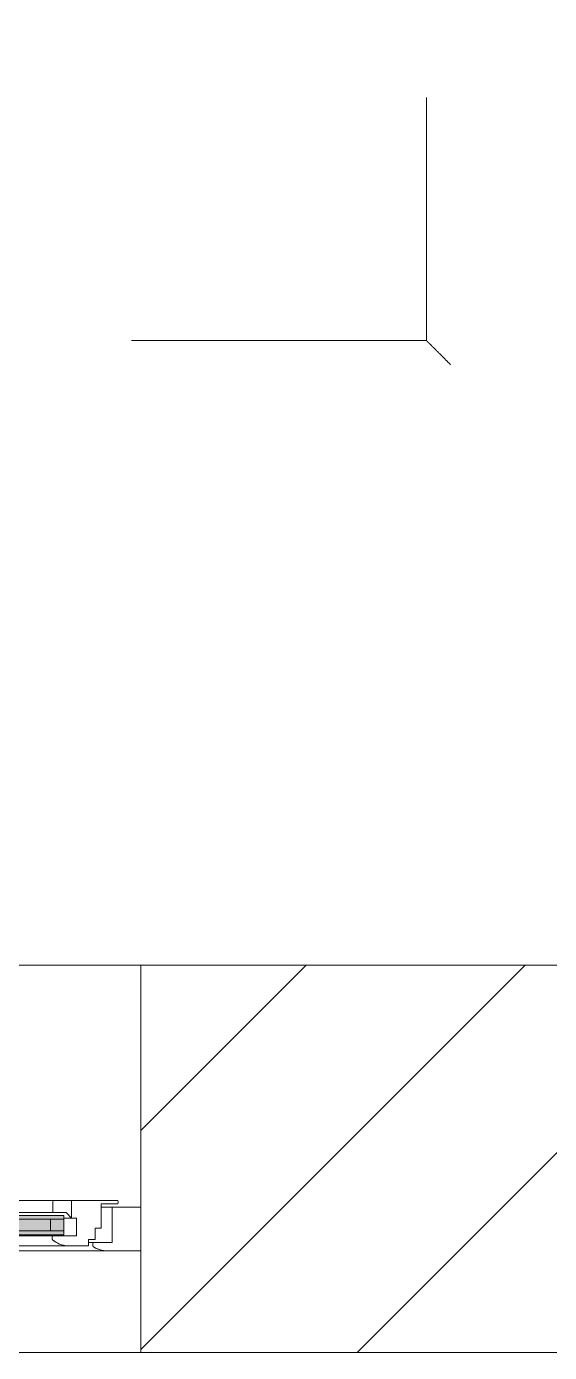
# Model space of a CAD drawing. Header units: millimetres. Extents: x 1680 to 166026, y 35966 to 91121.
# Drawn here: x 130892 to 131432, y 45245 to 46614 of the extents above; entities that cross this region are included whole.
import ezdxf

# ---------------------------------------------------------------- set-up
doc = ezdxf.new("R2010")
doc.units = ezdxf.units.MM
doc.linetypes.add('IMPORT-ACAD_ISO03W100', pattern=[762, 304.8, -457.2])
doc.layers.add('A-GENM', color=13, linetype='Continuous', lineweight=18)
doc.layers.add('A-GLAZ', color=151, linetype='Continuous', lineweight=18)

# ---------------------------------------------------------------- blocks, each defined once
blk = doc.blocks.new('plan')
at = {"layer": 'A-GLAZ', "lineweight": 20, "true_color": 0x939598}
h = blk.add_hatch(color=252, dxfattribs=at)
h.paths.add_polyline_path([(501912.6, -213590.7), (501912.6, -213586.7), (501550.3, -213586.7), (501550.3, -213590.7), (501898.6, -213590.7)], flags=0)
h.paths.add_polyline_path([(501898.6, -213574.7), (501912.6, -213574.7), (501912.6, -213570.7), (501550.3, -213570.7), (501550.3, -213574.7), (501806.5, -213574.7)], flags=0)
h = blk.add_hatch(color=252, dxfattribs=at)
h.paths.add_polyline_path([(501912.6, -213586.7), (501912.6, -213574.7), (501898.6, -213574.7), (501898.6, -213586.7)], flags=0)
h.paths.add_polyline_path([(501550.3, -213586.7), (501564.3, -213586.7), (501564.3, -213574.7), (501550.3, -213574.7)], flags=0)
blk.add_hatch(color=252, dxfattribs=at).paths.add_polyline_path([(501564.3, -213586.7), (501898.6, -213586.7), (501898.6, -213574.7), (501564.3, -213574.7)], flags=0)
at = {"color": 252, "linetype": 'Continuous', "lineweight": 20, "true_color": 0x939598}
for p, q in [((501992.1, -213482.9), (502162.8, -213312.2)), ((501992.1, -213709.2), (502389.1, -213312.2)), ((502215.4, -213712.2), (502615.4, -213312.2))]:
    blk.add_line(p, q, dxfattribs=at)
at = {"color": 252, "lineweight": 20, "true_color": 0x939598}
for p, q in [((502932.1, -213312.2), (501992.1, -213312.2)), ((501992.1, -213312.2), (501992.1, -213712.2)), ((501992.1, -213712.2), (500992.1, -213712.2)), ((501992.1, -213712.2), (503332.1, -213712.2))]:
    blk.add_line(p, q, dxfattribs=at)
at = {"layer": 'A-GENM', "color": 252, "linetype": 'IMPORT-ACAD_ISO03W100', "lineweight": 20, "true_color": 0x939598}
for p, q in [((502287.1, -210892.2), (502287.1, -212667.2)), ((502287.1, -212667.2), (499017.1, -212667.2)), ((500992.1, -213312.2), (501992.1, -213312.2))]:
    blk.add_line(p, q, dxfattribs=at)
blk.add_open_spline([(502312.1, -212692.2), (502309.9, -212690.1), (502306.7, -212686.8), (502302.5, -212682.6), (502300.1, -212680.2), (502298.2, -212678.3), (502296.5, -212676.6), (502294.8, -212674.9), (502293.3, -212673.4), (502291.9, -212672), (502290.4, -212670.5), (502289, -212669.1), (502287.6, -212667.7), (502287.1, -212667.2), (502287.1, -212667.2)], degree=3, knots=[0, 0, 0, 0, 0.0833333, 0.125, 0.1666667, 0.1875, 0.2083333, 0.25, 0.2708333, 0.2916667, 0.3333333, 0.375, 0.4166667, 0.5, 0.5, 0.5, 0.5], dxfattribs=at)
at = {"layer": 'A-GLAZ', "color": 252, "lineweight": 20, "true_color": 0x939598}
for p, q in [((501902.1, -213555.2), (501560.8, -213555.2)), ((501901.1, -213567.8), (501901.1, -213556.3)), ((501902.1, -213555.2), (501920.6, -213555.2)), ((501920.6, -213555.2), (501920.6, -213573.4)), ((501920.6, -213555.2), (501967.6, -213555.2)), ((501920.6, -213573.4), (501920.6, -213555.2)), ((501968.6, -213556.2), (501968.6, -213557.7)), ((501550.3, -213570.7), (501912.6, -213570.7)), ((501901.1, -213567.8), (501561.8, -213567.8)), ((501915, -213567.8), (501901.1, -213567.8)), ((501912.6, -213570.7), (501912.6, -213574.7)), ((501920.6, -213573.4), (501915, -213567.8)), ((501951.1, -213558.7), (501951.1, -213583.8)), ((501967.6, -213558.7), (501951.1, -213558.7)), ((501962.6, -213562.2), (501951.1, -213562.2)), ((501962.6, -213598.7), (501962.6, -213562.2)), ((501962.6, -213562.2), (501992.1, -213562.2)), ((501912.6, -213574.7), (501550.3, -213574.7)), ((501898.6, -213574.7), (501912.6, -213574.7)), ((501898.6, -213586.7), (501898.6, -213574.7)), ((501920.6, -213573.4), (501912.6, -213573.4)), ((501920.6, -213573.4), (501912.6, -213573.4)), ((501912.6, -213574.7), (501912.6, -213586.7)), ((501925.6, -213573.4), (501920.6, -213573.4)), ((501925.6, -213591.7), (501925.6, -213573.4)), ((501944.8, -213583.8), (501944.8, -213595.6)), ((501951.1, -213583.8), (501944.8, -213583.8)), ((501550.3, -213586.7), (501912.6, -213586.7)), ((501912.6, -213590.7), (501550.3, -213590.7)), ((501901.6, -213591.7), (501561.3, -213591.7)), ((501912.6, -213586.7), (501898.6, -213586.7)), ((501900.6, -213595.2), (501900.6, -213592.7)), ((501901.6, -213591.7), (501925.6, -213591.7)), ((501912.6, -213586.7), (501912.6, -213590.7)), ((501938.1, -213595.6), (501938.1, -213601.6)), ((501944.8, -213595.6), (501938.1, -213595.6)), ((501026.8, -213607.2), (501957.5, -213607.2)), ((501544.7, -213602.2), (501918.2, -213602.2)), ((501937.5, -213602.2), (501918.2, -213602.2)), ((501943.6, -213598.7), (501938.1, -213598.7)), ((501942.6, -213602.2), (501942.6, -213599.7)), ((501943.6, -213598.7), (501962.6, -213598.7)), ((501992.1, -213607.2), (501957.5, -213607.2))]:
    blk.add_line(p, q, dxfattribs=at)
for centre, radius, start, end in [((501902.1, -213556.3), 1.01, 90, 180), ((501967.6, -213556.2), 1, 0, 90), ((501967.6, -213557.7), 1, 270, 0), ((501901.6, -213592.7), 1, 90, 180), ((501901.6, -213595.2), 1, 180, 230.2849), ((501918.2, -213575.2), 27, 230.2849, 270), ((501937.5, -213601.6), 0.6, 270, 0), ((501943.6, -213599.7), 1, 90, 180), ((501943.6, -213602.2), 1, 180, 237.7958), ((501957.5, -213580.2), 27, 237.7958, 270)]:
    blk.add_arc(centre, radius, start, end, dxfattribs=at)
for points, knots in [([(501901.6, -213555.4), (501901.6, -213555.4), (501901.5, -213555.5), (501901.4, -213555.6), (501901.3, -213555.7), (501901.3, -213555.7)], [-0.6666667, -0.6666667, -0.6666667, -0.6666667, -0.5833333, -0.4583333, -0.3333333, -0.3333333, -0.3333333, -0.3333333]), ([(501968.5, -213555.7), (501968.4, -213555.7), (501968.4, -213555.6), (501968.2, -213555.4), (501968.2, -213555.4), (501968.1, -213555.4)], [-0.6666667, -0.6666667, -0.6666667, -0.6666667, -0.5, -0.4166667, -0.3333333, -0.3333333, -0.3333333, -0.3333333]), ([(501968.1, -213558.6), (501968.2, -213558.6), (501968.3, -213558.5), (501968.4, -213558.4), (501968.5, -213558.3), (501968.5, -213558.2)], [-0.6666667, -0.6666667, -0.6666667, -0.6666667, -0.5833333, -0.4583333, -0.3333333, -0.3333333, -0.3333333, -0.3333333]), ([(501901.1, -213591.9), (501901.1, -213591.9), (501901, -213592), (501900.9, -213592.1), (501900.8, -213592.2), (501900.8, -213592.2)], [-0.6666667, -0.6666667, -0.6666667, -0.6666667, -0.5833333, -0.4583333, -0.3333333, -0.3333333, -0.3333333, -0.3333333]), ([(501901, -213596), (501902.6, -213597.3), (501904.9, -213598.9), (501907.5, -213600), (501908.1, -213600.3)], [-1, -1, -1, -1, -0.6666667, -0.5550596, -0.5550596, -0.5550596, -0.5550596]), ([(501910, -213601), (501910.7, -213601.2), (501913.4, -213601.9), (501916.1, -213602.2), (501918.2, -213602.2)], [-0.4449404, -0.4449404, -0.4449404, -0.4449404, -0.3333333, 0, 0, 0, 0]), ([(501943.1, -213598.9), (501943.1, -213598.9), (501943, -213599), (501942.9, -213599.1), (501942.8, -213599.2), (501942.8, -213599.2)], [-0.6666667, -0.6666667, -0.6666667, -0.6666667, -0.5833333, -0.4583333, -0.3333333, -0.3333333, -0.3333333, -0.3333333]), ([(501943.1, -213603.1), (501944.5, -213604), (501946.5, -213605), (501948.7, -213605.8), (501949.2, -213605.9)], [-1, -1, -1, -1, -0.6666667, -0.5552298, -0.5552298, -0.5552298, -0.5552298]), ([(501950.8, -213606.4), (501951.4, -213606.5), (501953.5, -213607), (501955.8, -213607.2), (501957.5, -213607.2)], [-0.4447702, -0.4447702, -0.4447702, -0.4447702, -0.3333333, 0, 0, 0, 0])]:
    blk.add_open_spline(points, degree=3, knots=knots, dxfattribs=at)

msp = doc.modelspace()

# ---------------------------------------------------------------- block references
msp.add_blockref('plan', (-370982.2, 258957.2))

doc.saveas('drawing.dxf')
